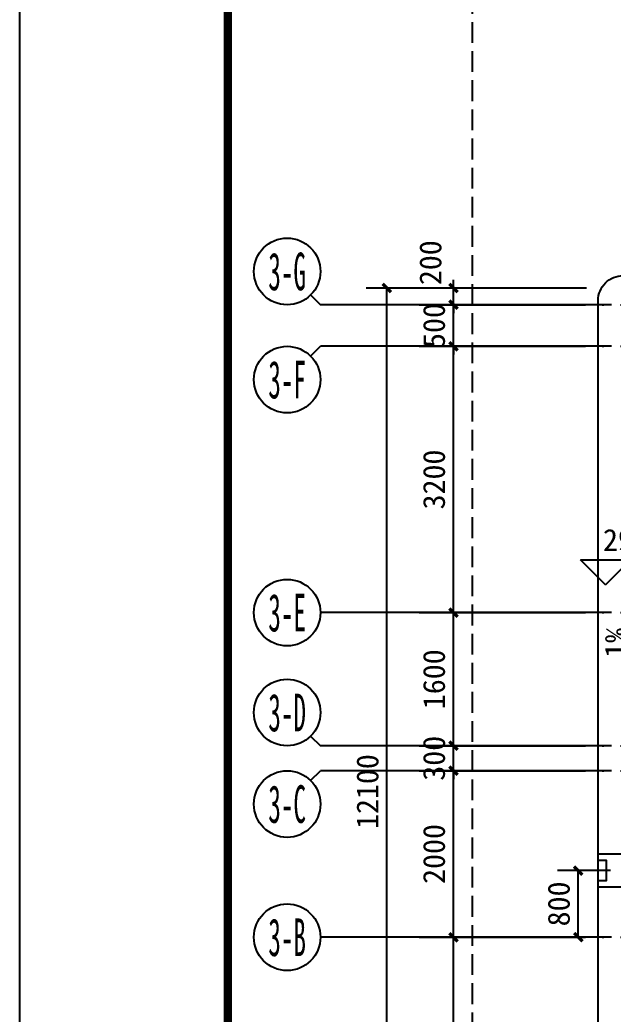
# Model space of a CAD drawing. Extents: x -46233 to 84150, y 109350 to 390860.
# Drawn here: x 0 to 7133, y 340276 to 352223 of the extents above; entities that cross this region are included whole.
import ezdxf
from ezdxf.enums import TextEntityAlignment as Align

# ---------------------------------------------------------------- set-up
doc = ezdxf.new("R2010")
doc.units = 0
doc.header["$LTSCALE"] = 1000
doc.header["$MEASUREMENT"] = 0
doc.linetypes.add('3#-轴线$1$DOTE', pattern=[2.42, 2, -0.2, 0.02, -0.2])
doc.linetypes.add('DASH', pattern=[0.35, 0.25, -0.1])
doc.layers.get('Defpoints').update_dxf_attribs({"color": 4, "linetype": 'DASH'})
for name, color, linetype in [('3#-轴号$0$A-ANNO-AXIS-CIRC', 3, 'Continuous'), ('3#-轴号$0$A-ANNO-AXIS-TEXT', 7, 'Continuous'), ('3#-轴号$0$A-ANNO-DIMS', 3, 'Continuous'), ('3#-轴线$1$A-ANNO-DOTE', 10, '3#-轴线$1$DOTE'), ('3#楼机房平面$0$A-00-HX-113-wall-01Y$0$HRAL', 31, 'Continuous'), ('3#楼机房平面$0$A-ROOF', 241, 'Continuous'), ('A-ANNO-DIMS', 3, 'Continuous'), ('A-ANNO-LEVL', 3, 'Continuous'), ('A-ANNO-TEXT', 255, 'Continuous'), ('A1-无手签$0$A-ANNO-TTLB', 7, 'Continuous'), ('AXIS_TEXT', 7, 'Continuous')]:
    doc.layers.add(name, color=color, linetype=linetype)
doc.styles.add('3#-轴号$0$_TCH_AXIS', font='')
doc.styles.add('3#-轴号$0$_TCH_DIM_T3', font='')
doc.styles.add('_TCH_DIM', font='')
doc.styles.add('_TCH_DIM_T3', font='')
doc.styles.add('COMPLEX', font='COMPLEX')
doc.styles.get('3#-轴号$0$_TCH_AXIS').set_extended_font_data('SimSun')
doc.styles.get('3#-轴号$0$_TCH_DIM_T3').set_extended_font_data('SimSun')
doc.styles.get('_TCH_DIM').set_extended_font_data('SimSun')
doc.styles.get('_TCH_DIM_T3').set_extended_font_data('SimSun')
doc.dimstyles.new('3#-轴号$0$_TCH_ARCH&&100', dxfattribs={"dimtxt": 264.345992, "dimasz": 100, "dimexe": 250, "dimexo": 300, "dimgap": 100, "dimtad": 1, "dimdec": 0, "dimzin": 0, "dimdsep": 46, "dimtxsty": '3#-轴号$0$_TCH_DIM_T3', "dimblk": '3#-轴号$0$_ArchTick', "dimcen": 0.09, "dimclrt": 7, "dimazin": 2, "dimtfac": 1, "dimtdec": 0, "dimtix": 1, "dimtmove": 2, "dimatfit": 3, "dimfxl": 100, "dimtolj": 1, "dimtzin": 0, "dimarcsym": 0})
doc.dimstyles.new('_TCH_ARCH&&100', dxfattribs={"dimtxt": 264.345992, "dimasz": 100, "dimexe": 250, "dimexo": 300, "dimgap": 100, "dimtad": 1, "dimdec": 0, "dimzin": 0, "dimdsep": 46, "dimtxsty": '_TCH_DIM_T3', "dimblk": 'ARCHTICK', "dimcen": 0.09, "dimclrt": 7, "dimazin": 2, "dimtfac": 1, "dimtdec": 0, "dimtix": 1, "dimtmove": 2, "dimatfit": 3, "dimfxl": 100, "dimtolj": 1, "dimtzin": 0, "dimarcsym": 0})

# ---------------------------------------------------------------- blocks, each defined once
blk = doc.blocks.new('3#-轴线')
at = {"layer": '3#-轴线$1$A-ANNO-DOTE'}
for points in [[(-3000, 500), (45757, 500)], [(-3000, 0), (45757, 0)], [(-3000, -3200), (45757, -3200)], [(-3000, -4800), (45757, -4800)], [(-3000, -5100), (45757, -5100)], [(-3000, -7100), (45757, -7100)]]:
    blk.add_lwpolyline(points, dxfattribs=at)
blk = doc.blocks.new('_AXISO')
blk.add_circle((0, 0), 0.5)
at = {"layer": 'AXIS_TEXT', "style": 'COMPLEX', "width": 1.041667}
blk.add_attdef('A', text='', height=0.56, dxfattribs=at).set_placement((-0.25, -0.28), (0.25, -0.28), align=Align.FIT)
blk = doc.blocks.new('3#-轴号$0$_ArchTick')
at = {"color": 0, "linetype": 'ByBlock', "const_width": 0.4}
blk.add_lwpolyline([(-0.5, -0.5), (0.5, 0.5)], dxfattribs=at)
blk = doc.blocks.new('*D805')
at = {"layer": '3#-轴号$0$A-ANNO-DIMS', "color": 0, "lineweight": -2, "transparency": 16777216}
for p, q in [((-2589, -12100), (-2589, -8100)), ((-2389, -8100), (-2339, -8100)), ((-2389, -12100), (-2339, -12100))]:
    blk.add_line(p, q, dxfattribs=at)
at = {"layer": 'Defpoints', "color": 0, "transparency": 16777216}
for p in [(-2689, -8100), (-2589, -8100), (-2689, -12100)]:
    blk.add_point(p, dxfattribs=at)
at = {"layer": '3#-轴号$0$A-ANNO-DIMS', "color": 0, "lineweight": -2, "transparency": 16777216, "xscale": 100, "yscale": 100, "zscale": 100}
for p, rotation in [((-2589, -8100), 90), ((-2589, -12100), 270)]:
    blk.add_blockref('3#-轴号$0$_ArchTick', p, dxfattribs=dict(at, rotation=rotation))
at = {"layer": '3#-轴号$0$A-ANNO-DIMS', "color": 7, "transparency": 16777216, "insert": (-2822, -10100), "char_height": 264.3, "attachment_point": 5, "rotation": 90, "style": '3#-轴号$0$_TCH_DIM_T3'}
blk.add_mtext('\\A1;4000', dxfattribs=at)
blk = doc.blocks.new('*D806')
at = {"layer": '3#-轴号$0$A-ANNO-DIMS', "color": 0, "lineweight": -2, "transparency": 16777216}
for p, q in [((-2589, -8100), (-2589, -6100)), ((-2389, -6100), (-2339, -6100)), ((-2389, -8100), (-2339, -8100))]:
    blk.add_line(p, q, dxfattribs=at)
at = {"layer": 'Defpoints', "color": 0, "transparency": 16777216}
for p in [(-2689, -6100), (-2589, -6100), (-2689, -8100)]:
    blk.add_point(p, dxfattribs=at)
at = {"layer": '3#-轴号$0$A-ANNO-DIMS', "color": 0, "lineweight": -2, "transparency": 16777216, "xscale": 100, "yscale": 100, "zscale": 100}
for p, rotation in [((-2589, -6100), 90), ((-2589, -8100), 270)]:
    blk.add_blockref('3#-轴号$0$_ArchTick', p, dxfattribs=dict(at, rotation=rotation))
at = {"layer": '3#-轴号$0$A-ANNO-DIMS', "color": 7, "transparency": 16777216, "insert": (-2822, -7100), "char_height": 264.3, "attachment_point": 5, "rotation": 90, "style": '3#-轴号$0$_TCH_DIM_T3'}
blk.add_mtext('\\A1;2000', dxfattribs=at)
blk = doc.blocks.new('*D807')
at = {"layer": '3#-轴号$0$A-ANNO-DIMS', "color": 0, "lineweight": -2, "transparency": 16777216}
for p, q in [((-2589, -5800), (-2589, -5700)), ((-2589, -6100), (-2589, -5800)), ((-2389, -5800), (-2339, -5800)), ((-2589, -6100), (-2589, -6200)), ((-2389, -6100), (-2339, -6100))]:
    blk.add_line(p, q, dxfattribs=at)
at = {"layer": 'Defpoints', "color": 0, "transparency": 16777216}
for p in [(-2689, -5800), (-2589, -5800), (-2689, -6100)]:
    blk.add_point(p, dxfattribs=at)
at = {"layer": '3#-轴号$0$A-ANNO-DIMS', "color": 0, "lineweight": -2, "transparency": 16777216, "xscale": 100, "yscale": 100, "zscale": 100}
for p, rotation in [((-2589, -5800), 270), ((-2589, -6100), 90)]:
    blk.add_blockref('3#-轴号$0$_ArchTick', p, dxfattribs=dict(at, rotation=rotation))
at = {"layer": '3#-轴号$0$A-ANNO-DIMS', "color": 7, "transparency": 16777216, "insert": (-2822, -5950), "char_height": 264.3, "attachment_point": 5, "rotation": 90, "style": '3#-轴号$0$_TCH_DIM_T3'}
blk.add_mtext('\\A1;300', dxfattribs=at)
blk = doc.blocks.new('*D808')
at = {"layer": '3#-轴号$0$A-ANNO-DIMS', "color": 0, "lineweight": -2, "transparency": 16777216}
for p, q in [((-2589, -5800), (-2589, -4200)), ((-2389, -4200), (-2339, -4200)), ((-2389, -5800), (-2339, -5800))]:
    blk.add_line(p, q, dxfattribs=at)
at = {"layer": 'Defpoints', "color": 0, "transparency": 16777216}
for p in [(-2689, -4200), (-2589, -4200), (-2689, -5800)]:
    blk.add_point(p, dxfattribs=at)
at = {"layer": '3#-轴号$0$A-ANNO-DIMS', "color": 0, "lineweight": -2, "transparency": 16777216, "xscale": 100, "yscale": 100, "zscale": 100}
for p, rotation in [((-2589, -4200), 90), ((-2589, -5800), 270)]:
    blk.add_blockref('3#-轴号$0$_ArchTick', p, dxfattribs=dict(at, rotation=rotation))
at = {"layer": '3#-轴号$0$A-ANNO-DIMS', "color": 7, "transparency": 16777216, "insert": (-2822, -5000), "char_height": 264.3, "attachment_point": 5, "rotation": 90, "style": '3#-轴号$0$_TCH_DIM_T3'}
blk.add_mtext('\\A1;1600', dxfattribs=at)
blk = doc.blocks.new('*D809')
at = {"layer": '3#-轴号$0$A-ANNO-DIMS', "color": 0, "lineweight": -2, "transparency": 16777216}
for p, q in [((-2589, -4200), (-2589, -1000)), ((-2389, -1000), (-2339, -1000)), ((-2389, -4200), (-2339, -4200))]:
    blk.add_line(p, q, dxfattribs=at)
at = {"layer": 'Defpoints', "color": 0, "transparency": 16777216}
for p in [(-2689, -1000), (-2589, -1000), (-2689, -4200)]:
    blk.add_point(p, dxfattribs=at)
at = {"layer": '3#-轴号$0$A-ANNO-DIMS', "color": 0, "lineweight": -2, "transparency": 16777216, "xscale": 100, "yscale": 100, "zscale": 100}
for p, rotation in [((-2589, -1000), 90), ((-2589, -4200), 270)]:
    blk.add_blockref('3#-轴号$0$_ArchTick', p, dxfattribs=dict(at, rotation=rotation))
at = {"layer": '3#-轴号$0$A-ANNO-DIMS', "color": 7, "transparency": 16777216, "insert": (-2822, -2600), "char_height": 264.3, "attachment_point": 5, "rotation": 90, "style": '3#-轴号$0$_TCH_DIM_T3'}
blk.add_mtext('\\A1;3200', dxfattribs=at)
blk = doc.blocks.new('*D810')
at = {"layer": '3#-轴号$0$A-ANNO-DIMS', "color": 0, "lineweight": -2, "transparency": 16777216}
for p, q in [((-2589, -500), (-2589, -400)), ((-2589, -1000), (-2589, -500)), ((-2389, -500), (-2339, -500)), ((-2589, -1000), (-2589, -1100)), ((-2389, -1000), (-2339, -1000))]:
    blk.add_line(p, q, dxfattribs=at)
at = {"layer": 'Defpoints', "color": 0, "transparency": 16777216}
for p in [(-2689, -500), (-2589, -500), (-2689, -1000)]:
    blk.add_point(p, dxfattribs=at)
at = {"layer": '3#-轴号$0$A-ANNO-DIMS', "color": 0, "lineweight": -2, "transparency": 16777216, "xscale": 100, "yscale": 100, "zscale": 100}
for p, rotation in [((-2589, -500), 270), ((-2589, -1000), 90)]:
    blk.add_blockref('3#-轴号$0$_ArchTick', p, dxfattribs=dict(at, rotation=rotation))
at = {"layer": '3#-轴号$0$A-ANNO-DIMS', "color": 7, "transparency": 16777216, "insert": (-2822, -750), "char_height": 264.3, "attachment_point": 5, "rotation": 90, "style": '3#-轴号$0$_TCH_DIM_T3'}
blk.add_mtext('\\A1;500', dxfattribs=at)
blk = doc.blocks.new('3#楼机房平面')
at = {"layer": '3#楼机房平面$0$A-00-HX-113-wall-01Y$0$HRAL'}
blk.add_lwpolyline([(-10000, 600), (-11300, 600), (-11300, 680), (-11200, 680), (-11200, 920), (-11300, 920), (-11300, 1000), (-10000, 1000)], close=True, dxfattribs=at)
at = {"layer": '3#楼机房平面$0$A-ROOF'}
blk.add_lwpolyline([(23300, 7950), (31900, 7950, -0.4142136), (32200, 7650), (32200, -4550, -0.4142136), (31900, -4850), (-11000, -4850, -0.4142136), (-11300, -4550), (-11300, 7650, -0.4142136), (-11000, 7950), (-2400, 7950)], format="xyb", dxfattribs=at)
blk = doc.blocks.new('_ArchTick')
at = {"color": 0, "linetype": 'ByBlock', "const_width": 0.4}
blk.add_lwpolyline([(-0.5, -0.5), (0.5, 0.5)], dxfattribs=at)
blk = doc.blocks.new('*D268')
at = {"layer": 'A-ANNO-DIMS', "color": 0, "lineweight": -2, "transparency": 16777216}
for p, q in [((7103, 342000), (6464, 342000)), ((6714, 341200), (6714, 342000)), ((7103, 341200), (6464, 341200))]:
    blk.add_line(p, q, dxfattribs=at)
at = {"layer": 'Defpoints', "color": 0, "transparency": 16777216}
for p in [(6714, 342000), (7403, 342000), (7403, 341200)]:
    blk.add_point(p, dxfattribs=at)
at = {"layer": 'A-ANNO-DIMS', "color": 0, "lineweight": -2, "transparency": 16777216, "xscale": 100, "yscale": 100, "zscale": 100}
for p, rotation in [((6714, 342000), 90), ((6714, 341200), 270)]:
    blk.add_blockref('_ArchTick', p, dxfattribs=dict(at, rotation=rotation))
at = {"layer": 'A-ANNO-DIMS', "color": 7, "transparency": 16777216, "insert": (6481, 341600), "char_height": 264.3, "attachment_point": 5, "rotation": 90, "style": '_TCH_DIM_T3'}
blk.add_mtext('\\A1;800', dxfattribs=at)
blk = doc.blocks.new('*D443')
at = {"layer": 'A-ANNO-DIMS', "color": 0, "lineweight": -2, "transparency": 16777216}
for p, q in [((5213, 349000), (5213, 349100)), ((6513, 349000), (4963, 349000)), ((5213, 348800), (5213, 349000)), ((6513, 348800), (4963, 348800)), ((5213, 348800), (5213, 348700))]:
    blk.add_line(p, q, dxfattribs=at)
at = {"layer": 'Defpoints', "color": 0, "transparency": 16777216}
for p in [(5213, 349000), (6813, 349000), (6813, 348800)]:
    blk.add_point(p, dxfattribs=at)
at = {"layer": 'A-ANNO-DIMS', "color": 0, "lineweight": -2, "transparency": 16777216, "xscale": 100, "yscale": 100, "zscale": 100}
for p, rotation in [((5213, 349000), 270), ((5213, 348800), 90)]:
    blk.add_blockref('_ArchTick', p, dxfattribs=dict(at, rotation=rotation))
at = {"layer": 'A-ANNO-DIMS', "color": 7, "transparency": 16777216, "insert": (4938, 349305), "char_height": 264.3, "attachment_point": 5, "rotation": 90, "style": '_TCH_DIM_T3'}
blk.add_mtext('\\A1;200', dxfattribs=at)
blk = doc.blocks.new('*D470')
at = {"layer": 'A-ANNO-DIMS', "color": 0, "lineweight": -2, "transparency": 16777216}
for p, q in [((6813, 349000), (4163, 349000)), ((4413, 336900), (4413, 349000)), ((6813, 336900), (4163, 336900))]:
    blk.add_line(p, q, dxfattribs=at)
at = {"layer": 'Defpoints', "color": 0, "transparency": 16777216}
for p in [(4413, 349000), (7113, 349000), (7113, 336900)]:
    blk.add_point(p, dxfattribs=at)
at = {"layer": 'A-ANNO-DIMS', "color": 0, "lineweight": -2, "transparency": 16777216, "xscale": 100, "yscale": 100, "zscale": 100}
for p, rotation in [((4413, 349000), 90), ((4413, 336900), 270)]:
    blk.add_blockref('_ArchTick', p, dxfattribs=dict(at, rotation=rotation))
at = {"layer": 'A-ANNO-DIMS', "color": 7, "transparency": 16777216, "insert": (4181, 342950), "char_height": 264.3, "attachment_point": 5, "rotation": 90, "style": '_TCH_DIM_T3'}
blk.add_mtext('\\A1;12100', dxfattribs=at)
blk = doc.blocks.new('3#-轴号')
at = {"layer": '3#-轴号$0$A-ANNO-AXIS-CIRC'}
for p, q in [((-4306.6, -382.8), (-4189.4, -500)), ((-689.4, -500), (-4189.4, -500)), ((-4306.6, -1117.2), (-4189.4, -1000)), ((-689.4, -1000), (-4189.4, -1000)), ((-689.4, -4200), (-4189.4, -4200)), ((-4306.6, -5682.8), (-4189.4, -5800)), ((-689.4, -5800), (-4189.4, -5800)), ((-4306.6, -6217.2), (-4189.4, -6100)), ((-689.4, -6100), (-4189.4, -6100)), ((-689.4, -8100), (-4189.4, -8100))]:
    blk.add_line(p, q, dxfattribs=at)
at = {"layer": 'Defpoints'}
blk.add_lwpolyline([(-2360.1, 4492.7), (44213.5, 4492.7), (44213.5, -15203.4), (-2360.1, -15203.4)], close=True, dxfattribs=at)
at = {"layer": '3#-轴号$0$A-ANNO-AXIS-CIRC'}
ref = blk.add_blockref('_AXISO', (-4589.4, -100), dxfattribs=dict(at, xscale=800, yscale=800, zscale=800))
ref.add_attrib('A', '3-G', dxfattribs={"layer": '3#-轴号$0$A-ANNO-AXIS-TEXT', "height": 452.55, "style": '3#-轴号$0$_TCH_AXIS', "width": 0.466146}).set_placement((-4815.7, -326.3), (-4363.1, -326.3), align=Align.FIT)
ref = blk.add_blockref('_AXISO', (-4589.4, -1400), dxfattribs=dict(at, xscale=800, yscale=800, zscale=800))
ref.add_attrib('A', '3-F', dxfattribs={"layer": '3#-轴号$0$A-ANNO-AXIS-TEXT', "height": 452.55, "style": '3#-轴号$0$_TCH_AXIS', "width": 0.466146}).set_placement((-4815.7, -1626.3), (-4363.1, -1626.3), align=Align.FIT)
ref = blk.add_blockref('_AXISO', (-4589.4, -4200), dxfattribs=dict(at, xscale=800, yscale=800, zscale=800))
ref.add_attrib('A', '3-E', dxfattribs={"layer": '3#-轴号$0$A-ANNO-AXIS-TEXT', "height": 452.55, "style": '3#-轴号$0$_TCH_AXIS', "width": 0.466146}).set_placement((-4815.7, -4426.3), (-4363.1, -4426.3), align=Align.FIT)
ref = blk.add_blockref('_AXISO', (-4589.4, -5400), dxfattribs=dict(at, xscale=800, yscale=800, zscale=800))
ref.add_attrib('A', '3-D', dxfattribs={"layer": '3#-轴号$0$A-ANNO-AXIS-TEXT', "height": 452.55, "style": '3#-轴号$0$_TCH_AXIS', "width": 0.466146}).set_placement((-4815.7, -5626.3), (-4363.1, -5626.3), align=Align.FIT)
ref = blk.add_blockref('_AXISO', (-4589.4, -6500), dxfattribs=dict(at, xscale=800, yscale=800, zscale=800))
ref.add_attrib('A', '3-C', dxfattribs={"layer": '3#-轴号$0$A-ANNO-AXIS-TEXT', "height": 452.55, "style": '3#-轴号$0$_TCH_AXIS', "width": 0.466146}).set_placement((-4815.7, -6726.3), (-4363.1, -6726.3), align=Align.FIT)
ref = blk.add_blockref('_AXISO', (-4589.4, -8100), dxfattribs=dict(at, xscale=800, yscale=800, zscale=800))
ref.add_attrib('A', '3-B', dxfattribs={"layer": '3#-轴号$0$A-ANNO-AXIS-TEXT', "height": 452.55, "style": '3#-轴号$0$_TCH_AXIS', "width": 0.466146}).set_placement((-4815.7, -8326.3), (-4363.1, -8326.3), align=Align.FIT)
at = {"layer": '3#-轴号$0$A-ANNO-DIMS'}
for p1, p2, picture, middle in [((-2689.4, -1000), (-2689.4, -500), '*D810', (-2821.6, -750)), ((-2689.4, -4200), (-2689.4, -1000), '*D809', (-2821.6, -2600)), ((-2689.4, -5800), (-2689.4, -4200), '*D808', (-2821.6, -5000)), ((-2689.4, -6100), (-2689.4, -5800), '*D807', (-2821.6, -5950)), ((-2689.4, -8100), (-2689.4, -6100), '*D806', (-2821.6, -7100)), ((-2689.4, -12100), (-2689.4, -8100), '*D805', (-2821.6, -10100))]:
    dim = blk.add_aligned_dim(p1=p1, p2=p2, distance=-100, dimstyle='3#-轴号$0$_TCH_ARCH&&100', dxfattribs=at)
    dim.commit()
    dim.dimension.update_dxf_attribs({"geometry": picture, "text_midpoint": middle})

msp = doc.modelspace()

# ---------------------------------------------------------------- linework, layer by layer
at = {"layer": 'A-ANNO-LEVL'}
for p, q in [((7040.4, 345436), (6740.4, 345736)), ((6740.4, 345736), (8137, 345736)), ((7040.4, 345436), (7340.4, 345736))]:
    msp.add_line(p, q, dxfattribs=at)
at = {"layer": 'A1-无手签$0$A-ANNO-TTLB'}
msp.add_lwpolyline([(0, 328200), (0, 387600), (84100, 387600), (84100, 328200)], close=True, dxfattribs=at)
at = {"layer": 'A1-无手签$0$A-ANNO-TTLB', "const_width": 100}
msp.add_lwpolyline([(2500, 329200), (83100, 329200), (83100, 386600), (2500, 386600)], close=True, dxfattribs=at)

# ---------------------------------------------------------------- block references
for name, p in [('3#-轴号', (7802.7, 349300)), ('3#-轴线', (7802.7, 348300)), ('3#楼机房平面', (18252.7, 341200))]:
    msp.add_blockref(name, p)

# ---------------------------------------------------------------- texts
at = {"layer": 'A-ANNO-TEXT', "color": 7, "style": '_TCH_DIM'}
msp.add_text('29.500', height=264.35, dxfattribs=at).set_placement((7011.2, 345841))
msp.add_text('1%', height=264.35, rotation=90, dxfattribs=at).set_placement((7296.7, 344557.8))

# ---------------------------------------------------------------- dimensions: what is measured, and where the dimension line sits
at = {"layer": 'A-ANNO-DIMS'}
dim = msp.add_linear_dim(base=(5213.3, 349000), p1=(6813.3, 348800), p2=(6813.3, 349000), angle=90, dimstyle='_TCH_ARCH&&100', dxfattribs=at)
dim.commit()
dim.dimension.update_dxf_attribs({"geometry": '*D443', "text_midpoint": (4938.3, 349304.9), "dimtype": 129})
for p1, p2, distance, picture, middle in [((7113.3, 336900), (7113.3, 349000), 2700, '*D470', (4181.1, 342950)), ((7402.7, 341200), (7402.7, 342000), 689.2, '*D268', (6481.3, 341600))]:
    dim = msp.add_aligned_dim(p1=p1, p2=p2, distance=distance, dimstyle='_TCH_ARCH&&100', dxfattribs=at)
    dim.commit()
    dim.dimension.update_dxf_attribs({"geometry": picture, "text_midpoint": middle})

doc.saveas('drawing.dxf')
